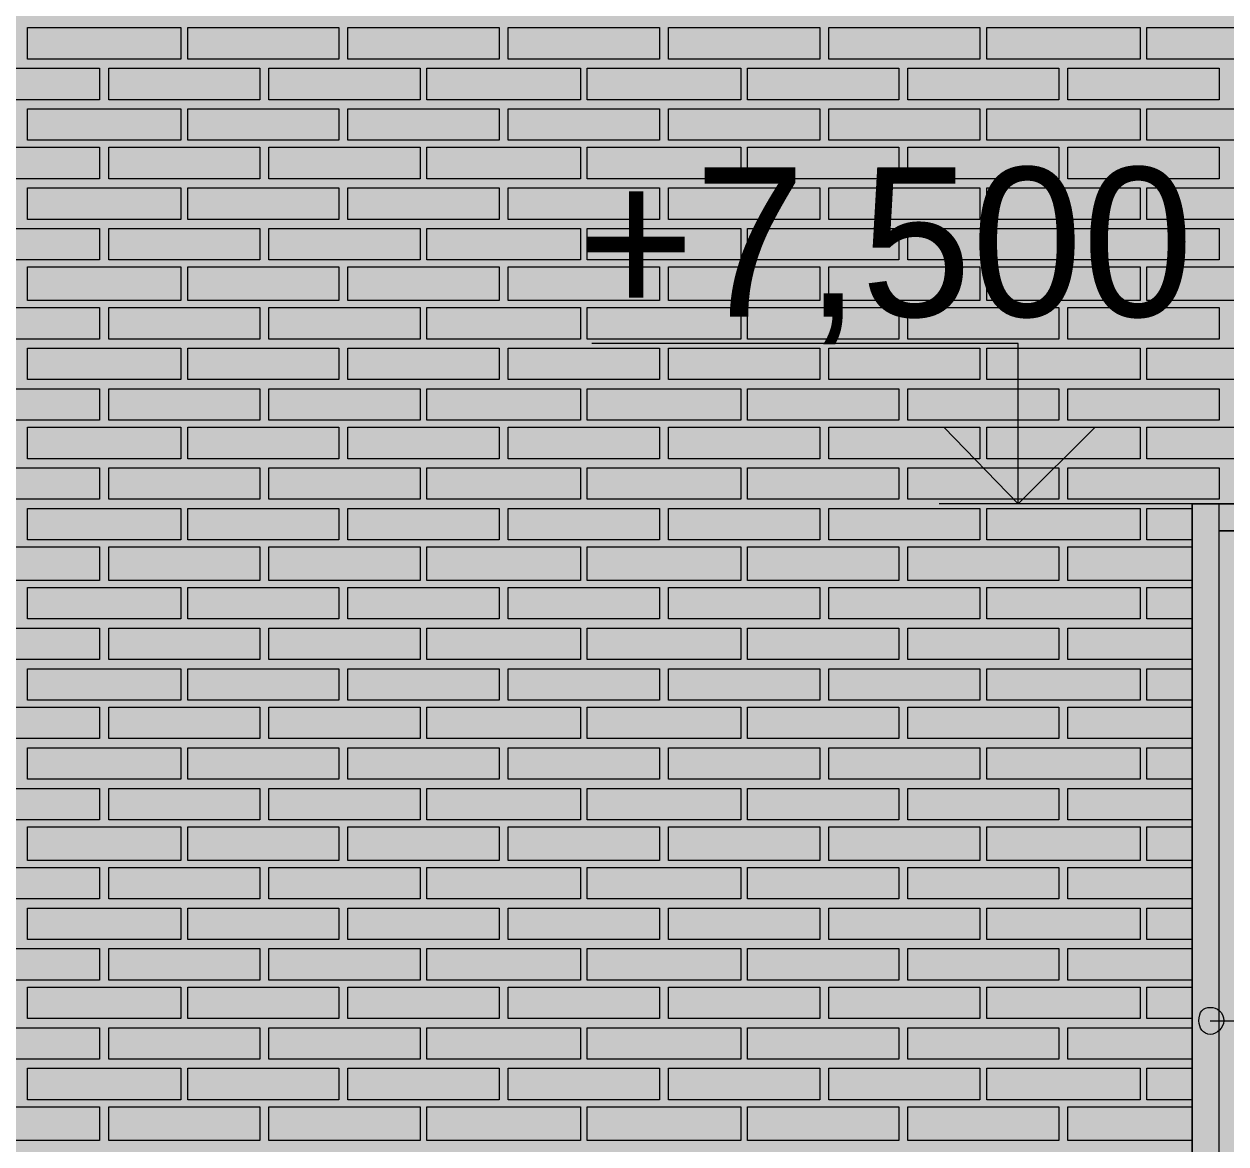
# Model space of a CAD drawing. Header units: millimetres. Extents: x -28928 to 100580, y -22867 to 36490.
# Drawn here: x -14968 to -12715, y 22590 to 24689 of the extents above; entities that cross this region are included whole.
import ezdxf

# ---------------------------------------------------------------- set-up
doc = ezdxf.new("R2010")
doc.units = ezdxf.units.MM
doc.layers.add('PDF _Геометрия', color=7, linetype='Continuous', true_color=0x8f8e8d)
doc.layers.add('PDF _Сплошная заливка', color=7, linetype='Continuous', true_color=0xffffff)
doc.layers.add('PDF _Текст', color=7, linetype='Continuous')

msp = doc.modelspace()

# ---------------------------------------------------------------- hatches: boundary and pattern name
at = {"layer": 'PDF _Сплошная заливка', "true_color": 0xdcd6cf, "transparency": 33554559}
msp.add_hatch(color=254, dxfattribs=at).paths.add_polyline_path([(-18676.63686926917, 16343.3513880535), (-18676.63686926917, 19592.5821572843), (-17276.25225388454, 19592.5821572843), (-17276.25225388454, 16343.3513880535), (19112.59389996202, 16343.3513880535), (19112.59389996202, 30089.12061882288), (-21853.9445615769, 30089.12061882288), (-21853.9445615769, 16343.3513880535), (-21375.86763849998, 16343.3513880535), (-21375.86763849998, 19592.5821572843), (-19277.40610003841, 19592.5821572843), (-19277.40610003841, 16343.3513880535)])

# ---------------------------------------------------------------- linework, layer by layer
at = {"layer": 'PDF _Геометрия', "lineweight": 9}
for points in [[(-14674.32917696144, 24682.19754189974), (-14674.32917696144, 24622.96677266898), (-14962.02148465376, 24622.96677266898), (-14962.02148465376, 24682.19754189974)], [(-14378.1753308076, 24682.19754189974), (-14378.1753308076, 24622.96677266898), (-14661.63686926913, 24622.96677266898), (-14661.63686926913, 24682.19754189974)], [(-14077.79071542297, 24682.19754189974), (-14077.79071542297, 24622.96677266898), (-14361.25225388451, 24622.96677266898), (-14361.25225388451, 24682.19754189974)], [(-13777.40610003835, 24682.19754189974), (-13777.40610003835, 24622.96677266898), (-14060.8676384999, 24622.96677266898), (-14060.8676384999, 24682.19754189974)], [(-13477.02148465374, 24682.19754189974), (-13477.02148465374, 24622.96677266898), (-13760.48302311528, 24622.96677266898), (-13760.48302311528, 24682.19754189974)], [(-13176.63686926912, 24682.19754189974), (-13176.63686926912, 24622.96677266898), (-13460.09840773065, 24622.96677266898), (-13460.09840773065, 24682.19754189974)], [(-12876.25225388449, 24682.19754189974), (-12876.25225388449, 24622.96677266898), (-13163.94456157681, 24622.96677266898), (-13163.94456157681, 24682.19754189974)], [(-12575.86763849988, 24682.19754189974), (-12575.86763849988, 24622.96677266898), (-12863.55994619218, 24622.96677266898), (-12863.55994619218, 24682.19754189974)], [(-14826.63686926913, 24546.81292651514), (-14970.48302311528, 24546.81292651514), (-15110.09840773067, 24546.81292651514), (-15110.09840773067, 24606.0436957459), (-14970.48302311528, 24606.0436957459), (-14826.63686926913, 24606.0436957459)], [(-14526.25225388451, 24546.81292651514), (-14670.09840773068, 24546.81292651514), (-14809.71379234606, 24546.81292651514), (-14809.71379234606, 24606.0436957459), (-14670.09840773068, 24606.0436957459), (-14526.25225388451, 24606.0436957459)], [(-14225.8676384999, 24546.81292651514), (-14369.71379234605, 24546.81292651514), (-14509.32917696144, 24546.81292651514), (-14509.32917696144, 24606.0436957459), (-14369.71379234605, 24606.0436957459), (-14225.8676384999, 24606.0436957459)], [(-13925.48302311528, 24546.81292651514), (-14069.32917696143, 24546.81292651514), (-14213.17533080759, 24546.81292651514), (-14213.17533080759, 24606.0436957459), (-14069.32917696143, 24606.0436957459), (-13925.48302311528, 24606.0436957459)], [(-13625.09840773065, 24546.81292651514), (-13768.94456157682, 24546.81292651514), (-13912.79071542297, 24546.81292651514), (-13912.79071542297, 24606.0436957459), (-13768.94456157682, 24606.0436957459), (-13625.09840773065, 24606.0436957459)], [(-13328.94456157681, 24546.81292651514), (-13468.5599461922, 24546.81292651514), (-13612.40610003834, 24546.81292651514), (-13612.40610003834, 24606.0436957459), (-13468.5599461922, 24606.0436957459), (-13328.94456157681, 24606.0436957459)], [(-13028.55994619218, 24546.81292651514), (-13168.17533080757, 24546.81292651514), (-13312.02148465374, 24546.81292651514), (-13312.02148465374, 24606.0436957459), (-13168.17533080757, 24606.0436957459), (-13028.55994619218, 24606.0436957459)], [(-12728.17533080758, 24546.81292651514), (-12867.79071542296, 24546.81292651514), (-13011.63686926911, 24546.81292651514), (-13011.63686926911, 24606.0436957459), (-12867.79071542296, 24606.0436957459), (-12728.17533080758, 24606.0436957459)], [(-14674.32917696144, 24529.88984959205), (-14674.32917696144, 24470.65908036129), (-14962.02148465376, 24470.65908036129), (-14962.02148465376, 24529.88984959205)], [(-14378.1753308076, 24529.88984959205), (-14378.1753308076, 24470.65908036129), (-14661.63686926913, 24470.65908036129), (-14661.63686926913, 24529.88984959205)], [(-14077.79071542297, 24529.88984959205), (-14077.79071542297, 24470.65908036129), (-14361.25225388451, 24470.65908036129), (-14361.25225388451, 24529.88984959205)], [(-13777.40610003835, 24529.88984959205), (-13777.40610003835, 24470.65908036129), (-14060.8676384999, 24470.65908036129), (-14060.8676384999, 24529.88984959205)], [(-13477.02148465374, 24529.88984959205), (-13477.02148465374, 24470.65908036129), (-13760.48302311528, 24470.65908036129), (-13760.48302311528, 24529.88984959205)], [(-13176.63686926912, 24529.88984959205), (-13176.63686926912, 24470.65908036129), (-13460.09840773065, 24470.65908036129), (-13460.09840773065, 24529.88984959205)], [(-12876.25225388449, 24529.88984959205), (-12876.25225388449, 24470.65908036129), (-13163.94456157681, 24470.65908036129), (-13163.94456157681, 24529.88984959205)], [(-12575.86763849988, 24529.88984959205), (-12575.86763849988, 24470.65908036129), (-12863.55994619218, 24470.65908036129), (-12863.55994619218, 24529.88984959205)], [(-14826.63686926913, 24398.73600343821), (-14970.48302311528, 24398.73600343821), (-15110.09840773067, 24398.73600343821), (-15110.09840773067, 24457.96677266898), (-14970.48302311528, 24457.96677266898), (-14826.63686926913, 24457.96677266898)], [(-14526.25225388451, 24398.73600343821), (-14670.09840773068, 24398.73600343821), (-14809.71379234606, 24398.73600343821), (-14809.71379234606, 24457.96677266898), (-14670.09840773068, 24457.96677266898), (-14526.25225388451, 24457.96677266898)], [(-14225.8676384999, 24398.73600343821), (-14369.71379234605, 24398.73600343821), (-14509.32917696144, 24398.73600343821), (-14509.32917696144, 24457.96677266898), (-14369.71379234605, 24457.96677266898), (-14225.8676384999, 24457.96677266898)], [(-13925.48302311528, 24398.73600343821), (-14069.32917696143, 24398.73600343821), (-14213.17533080759, 24398.73600343821), (-14213.17533080759, 24457.96677266898), (-14069.32917696143, 24457.96677266898), (-13925.48302311528, 24457.96677266898)], [(-13625.09840773065, 24398.73600343821), (-13768.94456157682, 24398.73600343821), (-13912.79071542297, 24398.73600343821), (-13912.79071542297, 24457.96677266898), (-13768.94456157682, 24457.96677266898), (-13625.09840773065, 24457.96677266898)], [(-13328.94456157681, 24398.73600343821), (-13468.5599461922, 24398.73600343821), (-13612.40610003834, 24398.73600343821), (-13612.40610003834, 24457.96677266898), (-13468.5599461922, 24457.96677266898), (-13328.94456157681, 24457.96677266898)], [(-13028.55994619218, 24398.73600343821), (-13168.17533080757, 24398.73600343821), (-13312.02148465374, 24398.73600343821), (-13312.02148465374, 24457.96677266898), (-13168.17533080757, 24457.96677266898), (-13028.55994619218, 24457.96677266898)], [(-12728.17533080758, 24398.73600343821), (-12867.79071542296, 24398.73600343821), (-13011.63686926911, 24398.73600343821), (-13011.63686926911, 24457.96677266898), (-12867.79071542296, 24457.96677266898), (-12728.17533080758, 24457.96677266898)], [(-14674.32917696144, 24381.81292651513), (-14674.32917696144, 24322.58215728436), (-14962.02148465376, 24322.58215728436), (-14962.02148465376, 24381.81292651513)], [(-14378.1753308076, 24381.81292651513), (-14378.1753308076, 24322.58215728436), (-14661.63686926913, 24322.58215728436), (-14661.63686926913, 24381.81292651513)], [(-14077.79071542297, 24381.81292651513), (-14077.79071542297, 24322.58215728436), (-14361.25225388451, 24322.58215728436), (-14361.25225388451, 24381.81292651513)], [(-13777.40610003835, 24381.81292651513), (-13777.40610003835, 24322.58215728436), (-14060.8676384999, 24322.58215728436), (-14060.8676384999, 24381.81292651513)], [(-13477.02148465374, 24381.81292651513), (-13477.02148465374, 24322.58215728436), (-13760.48302311528, 24322.58215728436), (-13760.48302311528, 24381.81292651513)], [(-13176.63686926912, 24381.81292651513), (-13176.63686926912, 24322.58215728436), (-13460.09840773065, 24322.58215728436), (-13460.09840773065, 24381.81292651513)], [(-12876.25225388449, 24381.81292651513), (-12876.25225388449, 24322.58215728436), (-13163.94456157681, 24322.58215728436), (-13163.94456157681, 24381.81292651513)], [(-12575.86763849988, 24381.81292651513), (-12575.86763849988, 24322.58215728436), (-12863.55994619218, 24322.58215728436), (-12863.55994619218, 24381.81292651513)], [(-14826.63686926913, 24246.42831113052), (-14970.48302311528, 24246.42831113052), (-15110.09840773067, 24246.42831113052), (-15110.09840773067, 24305.65908036129), (-14970.48302311528, 24305.65908036129), (-14826.63686926913, 24305.65908036129)], [(-14526.25225388451, 24246.42831113052), (-14670.09840773068, 24246.42831113052), (-14809.71379234606, 24246.42831113052), (-14809.71379234606, 24305.65908036129), (-14670.09840773068, 24305.65908036129), (-14526.25225388451, 24305.65908036129)], [(-14225.8676384999, 24246.42831113052), (-14369.71379234605, 24246.42831113052), (-14509.32917696144, 24246.42831113052), (-14509.32917696144, 24305.65908036129), (-14369.71379234605, 24305.65908036129), (-14225.8676384999, 24305.65908036129)], [(-13925.48302311528, 24246.42831113052), (-14069.32917696143, 24246.42831113052), (-14213.17533080759, 24246.42831113052), (-14213.17533080759, 24305.65908036129), (-14069.32917696143, 24305.65908036129), (-13925.48302311528, 24305.65908036129)], [(-13625.09840773065, 24246.42831113052), (-13768.94456157682, 24246.42831113052), (-13912.79071542297, 24246.42831113052), (-13912.79071542297, 24305.65908036129), (-13768.94456157682, 24305.65908036129), (-13625.09840773065, 24305.65908036129)], [(-13328.94456157681, 24246.42831113052), (-13468.5599461922, 24246.42831113052), (-13612.40610003834, 24246.42831113052), (-13612.40610003834, 24305.65908036129), (-13468.5599461922, 24305.65908036129), (-13328.94456157681, 24305.65908036129)], [(-13028.55994619218, 24246.42831113052), (-13168.17533080757, 24246.42831113052), (-13312.02148465374, 24246.42831113052), (-13312.02148465374, 24305.65908036129), (-13168.17533080757, 24305.65908036129), (-13028.55994619218, 24305.65908036129)], [(-12728.17533080758, 24246.42831113052), (-12867.79071542296, 24246.42831113052), (-13011.63686926911, 24246.42831113052), (-13011.63686926911, 24305.65908036129), (-12867.79071542296, 24305.65908036129), (-12728.17533080758, 24305.65908036129)], [(-14674.32917696144, 24233.7360034382), (-14674.32917696144, 24170.27446497666), (-14962.02148465376, 24170.27446497666), (-14962.02148465376, 24233.7360034382)], [(-14378.1753308076, 24233.7360034382), (-14378.1753308076, 24170.27446497666), (-14661.63686926913, 24170.27446497666), (-14661.63686926913, 24233.7360034382)], [(-14077.79071542297, 24233.7360034382), (-14077.79071542297, 24170.27446497666), (-14361.25225388451, 24170.27446497666), (-14361.25225388451, 24233.7360034382)], [(-13777.40610003835, 24233.7360034382), (-13777.40610003835, 24170.27446497666), (-14060.8676384999, 24170.27446497666), (-14060.8676384999, 24233.7360034382)], [(-13477.02148465374, 24233.7360034382), (-13477.02148465374, 24170.27446497666), (-13760.48302311528, 24170.27446497666), (-13760.48302311528, 24233.7360034382)], [(-13176.63686926912, 24233.7360034382), (-13176.63686926912, 24170.27446497666), (-13460.09840773065, 24170.27446497666), (-13460.09840773065, 24233.7360034382)], [(-12876.25225388449, 24233.7360034382), (-12876.25225388449, 24170.27446497666), (-13163.94456157681, 24170.27446497666), (-13163.94456157681, 24233.7360034382)], [(-12575.86763849988, 24233.7360034382), (-12575.86763849988, 24170.27446497666), (-12863.55994619218, 24170.27446497666), (-12863.55994619218, 24233.7360034382)], [(-14826.63686926913, 24098.35138805358), (-14970.48302311528, 24098.35138805358), (-15110.09840773067, 24098.35138805358), (-15110.09840773067, 24157.58215728436), (-14970.48302311528, 24157.58215728436), (-14826.63686926913, 24157.58215728436)], [(-14526.25225388451, 24098.35138805358), (-14670.09840773068, 24098.35138805358), (-14809.71379234606, 24098.35138805358), (-14809.71379234606, 24157.58215728436), (-14670.09840773068, 24157.58215728436), (-14526.25225388451, 24157.58215728436)], [(-14225.8676384999, 24098.35138805358), (-14369.71379234605, 24098.35138805358), (-14509.32917696144, 24098.35138805358), (-14509.32917696144, 24157.58215728436), (-14369.71379234605, 24157.58215728436), (-14225.8676384999, 24157.58215728436)], [(-13925.48302311528, 24098.35138805358), (-14069.32917696143, 24098.35138805358), (-14213.17533080759, 24098.35138805358), (-14213.17533080759, 24157.58215728436), (-14069.32917696143, 24157.58215728436), (-13925.48302311528, 24157.58215728436)], [(-13625.09840773065, 24098.35138805358), (-13768.94456157682, 24098.35138805358), (-13912.79071542297, 24098.35138805358), (-13912.79071542297, 24157.58215728436), (-13768.94456157682, 24157.58215728436), (-13625.09840773065, 24157.58215728436)], [(-13328.94456157681, 24098.35138805358), (-13468.5599461922, 24098.35138805358), (-13612.40610003834, 24098.35138805358), (-13612.40610003834, 24157.58215728436), (-13468.5599461922, 24157.58215728436), (-13328.94456157681, 24157.58215728436)], [(-13028.55994619218, 24098.35138805358), (-13168.17533080757, 24098.35138805358), (-13312.02148465374, 24098.35138805358), (-13312.02148465374, 24157.58215728436), (-13168.17533080757, 24157.58215728436), (-13028.55994619218, 24157.58215728436)], [(-12728.17533080758, 24098.35138805358), (-12867.79071542296, 24098.35138805358), (-13011.63686926911, 24098.35138805358), (-13011.63686926911, 24157.58215728436), (-12867.79071542296, 24157.58215728436), (-12728.17533080758, 24157.58215728436)], [(-14674.32917696144, 24081.42831113051), (-14674.32917696144, 24022.19754189974), (-14962.02148465376, 24022.19754189974), (-14962.02148465376, 24081.42831113051)], [(-14378.1753308076, 24081.42831113051), (-14378.1753308076, 24022.19754189974), (-14661.63686926913, 24022.19754189974), (-14661.63686926913, 24081.42831113051)], [(-14077.79071542297, 24081.42831113051), (-14077.79071542297, 24022.19754189974), (-14361.25225388451, 24022.19754189974), (-14361.25225388451, 24081.42831113051)], [(-13777.40610003835, 24081.42831113051), (-13777.40610003835, 24022.19754189974), (-14060.8676384999, 24022.19754189974), (-14060.8676384999, 24081.42831113051)], [(-13477.02148465374, 24081.42831113051), (-13477.02148465374, 24022.19754189974), (-13760.48302311528, 24022.19754189974), (-13760.48302311528, 24081.42831113051)], [(-13176.63686926912, 24081.42831113051), (-13176.63686926912, 24022.19754189974), (-13460.09840773065, 24022.19754189974), (-13460.09840773065, 24081.42831113051)], [(-12876.25225388449, 24081.42831113051), (-12876.25225388449, 24022.19754189974), (-13163.94456157681, 24022.19754189974), (-13163.94456157681, 24081.42831113051)], [(-12575.86763849988, 24081.42831113051), (-12575.86763849988, 24022.19754189974), (-12863.55994619218, 24022.19754189974), (-12863.55994619218, 24081.42831113051)], [(-14826.63686926913, 23946.04369574589), (-14970.48302311528, 23946.04369574589), (-15110.09840773067, 23946.04369574589), (-15110.09840773067, 24005.27446497666), (-14970.48302311528, 24005.27446497666), (-14826.63686926913, 24005.27446497666)], [(-14526.25225388451, 23946.04369574589), (-14670.09840773068, 23946.04369574589), (-14809.71379234606, 23946.04369574589), (-14809.71379234606, 24005.27446497666), (-14670.09840773068, 24005.27446497666), (-14526.25225388451, 24005.27446497666)], [(-14225.8676384999, 23946.04369574589), (-14369.71379234605, 23946.04369574589), (-14509.32917696144, 23946.04369574589), (-14509.32917696144, 24005.27446497666), (-14369.71379234605, 24005.27446497666), (-14225.8676384999, 24005.27446497666)], [(-13925.48302311528, 23946.04369574589), (-14069.32917696143, 23946.04369574589), (-14213.17533080759, 23946.04369574589), (-14213.17533080759, 24005.27446497666), (-14069.32917696143, 24005.27446497666), (-13925.48302311528, 24005.27446497666)], [(-13625.09840773065, 23946.04369574589), (-13768.94456157682, 23946.04369574589), (-13912.79071542297, 23946.04369574589), (-13912.79071542297, 24005.27446497666), (-13768.94456157682, 24005.27446497666), (-13625.09840773065, 24005.27446497666)], [(-13328.94456157681, 23946.04369574589), (-13468.5599461922, 23946.04369574589), (-13612.40610003834, 23946.04369574589), (-13612.40610003834, 24005.27446497666), (-13468.5599461922, 24005.27446497666), (-13328.94456157681, 24005.27446497666)], [(-13028.55994619218, 23946.04369574589), (-13168.17533080757, 23946.04369574589), (-13312.02148465374, 23946.04369574589), (-13312.02148465374, 24005.27446497666), (-13168.17533080757, 24005.27446497666), (-13028.55994619218, 24005.27446497666)], [(-12728.17533080758, 23946.04369574589), (-12867.79071542296, 23946.04369574589), (-13011.63686926911, 23946.04369574589), (-13011.63686926911, 24005.27446497666), (-12867.79071542296, 24005.27446497666), (-12728.17533080758, 24005.27446497666)], [(-14674.32917696144, 23933.35138805358), (-14674.32917696144, 23874.12061882282), (-14962.02148465376, 23874.12061882282), (-14962.02148465376, 23933.35138805358)], [(-14378.1753308076, 23933.35138805358), (-14378.1753308076, 23874.12061882282), (-14661.63686926913, 23874.12061882282), (-14661.63686926913, 23933.35138805358)], [(-14077.79071542297, 23933.35138805358), (-14077.79071542297, 23874.12061882282), (-14361.25225388451, 23874.12061882282), (-14361.25225388451, 23933.35138805358)], [(-13777.40610003835, 23933.35138805358), (-13777.40610003835, 23874.12061882282), (-14060.8676384999, 23874.12061882282), (-14060.8676384999, 23933.35138805358)], [(-13477.02148465374, 23933.35138805358), (-13477.02148465374, 23874.12061882282), (-13760.48302311528, 23874.12061882282), (-13760.48302311528, 23933.35138805358)], [(-13176.63686926912, 23933.35138805358), (-13176.63686926912, 23874.12061882282), (-13460.09840773065, 23874.12061882282), (-13460.09840773065, 23933.35138805358)], [(-12876.25225388449, 23933.35138805358), (-12876.25225388449, 23874.12061882282), (-13163.94456157681, 23874.12061882282), (-13163.94456157681, 23933.35138805358)], [(-12575.86763849988, 23933.35138805358), (-12575.86763849988, 23874.12061882282), (-12863.55994619218, 23874.12061882282), (-12863.55994619218, 23933.35138805358)], [(-14826.63686926913, 23797.96677266898), (-14970.48302311528, 23797.96677266898), (-15110.09840773067, 23797.96677266898), (-15110.09840773067, 23857.19754189974), (-14970.48302311528, 23857.19754189974), (-14826.63686926913, 23857.19754189974)], [(-14526.25225388451, 23797.96677266898), (-14670.09840773068, 23797.96677266898), (-14809.71379234606, 23797.96677266898), (-14809.71379234606, 23857.19754189974), (-14670.09840773068, 23857.19754189974), (-14526.25225388451, 23857.19754189974)], [(-14225.8676384999, 23797.96677266898), (-14369.71379234605, 23797.96677266898), (-14509.32917696144, 23797.96677266898), (-14509.32917696144, 23857.19754189974), (-14369.71379234605, 23857.19754189974), (-14225.8676384999, 23857.19754189974)], [(-13925.48302311528, 23797.96677266898), (-14069.32917696143, 23797.96677266898), (-14213.17533080759, 23797.96677266898), (-14213.17533080759, 23857.19754189974), (-14069.32917696143, 23857.19754189974), (-13925.48302311528, 23857.19754189974)], [(-13625.09840773065, 23797.96677266898), (-13768.94456157682, 23797.96677266898), (-13912.79071542297, 23797.96677266898), (-13912.79071542297, 23857.19754189974), (-13768.94456157682, 23857.19754189974), (-13625.09840773065, 23857.19754189974)], [(-13328.94456157681, 23797.96677266898), (-13468.5599461922, 23797.96677266898), (-13612.40610003834, 23797.96677266898), (-13612.40610003834, 23857.19754189974), (-13468.5599461922, 23857.19754189974), (-13328.94456157681, 23857.19754189974)], [(-13028.55994619218, 23797.96677266898), (-13168.17533080757, 23797.96677266898), (-13312.02148465374, 23797.96677266898), (-13312.02148465374, 23857.19754189974), (-13168.17533080757, 23857.19754189974), (-13028.55994619218, 23857.19754189974)], [(-12728.17533080758, 23797.96677266898), (-12867.79071542296, 23797.96677266898), (-13011.63686926911, 23797.96677266898), (-13011.63686926911, 23857.19754189974), (-12867.79071542296, 23857.19754189974), (-12728.17533080758, 23857.19754189974)], [(-14674.32917696144, 23781.04369574588), (-14674.32917696144, 23721.81292651513), (-14962.02148465376, 23721.81292651513), (-14962.02148465376, 23781.04369574588)], [(-14378.1753308076, 23781.04369574588), (-14378.1753308076, 23721.81292651513), (-14661.63686926913, 23721.81292651513), (-14661.63686926913, 23781.04369574588)], [(-14077.79071542297, 23781.04369574588), (-14077.79071542297, 23721.81292651513), (-14361.25225388451, 23721.81292651513), (-14361.25225388451, 23781.04369574588)], [(-13777.40610003835, 23781.04369574588), (-13777.40610003835, 23721.81292651513), (-14060.8676384999, 23721.81292651513), (-14060.8676384999, 23781.04369574588)], [(-13477.02148465374, 23781.04369574588), (-13477.02148465374, 23721.81292651513), (-13760.48302311528, 23721.81292651513), (-13760.48302311528, 23781.04369574588)], [(-13176.63686926912, 23781.04369574588), (-13176.63686926912, 23721.81292651513), (-13460.09840773065, 23721.81292651513), (-13460.09840773065, 23781.04369574588)], [(-12876.25225388449, 23781.04369574588), (-12876.25225388449, 23721.81292651513), (-13163.94456157681, 23721.81292651513), (-13163.94456157681, 23781.04369574588)], [(-14826.63686926913, 23645.65908036128), (-14970.48302311528, 23645.65908036128), (-15110.09840773067, 23645.65908036128), (-15110.09840773067, 23709.12061882282), (-14970.48302311528, 23709.12061882282), (-14826.63686926913, 23709.12061882282)], [(-14526.25225388451, 23645.65908036128), (-14670.09840773068, 23645.65908036128), (-14809.71379234606, 23645.65908036128), (-14809.71379234606, 23709.12061882282), (-14670.09840773068, 23709.12061882282), (-14526.25225388451, 23709.12061882282)], [(-14225.8676384999, 23645.65908036128), (-14369.71379234605, 23645.65908036128), (-14509.32917696144, 23645.65908036128), (-14509.32917696144, 23709.12061882282), (-14369.71379234605, 23709.12061882282), (-14225.8676384999, 23709.12061882282)], [(-13925.48302311528, 23645.65908036128), (-14069.32917696143, 23645.65908036128), (-14213.17533080759, 23645.65908036128), (-14213.17533080759, 23709.12061882282), (-14069.32917696143, 23709.12061882282), (-13925.48302311528, 23709.12061882282)], [(-13625.09840773065, 23645.65908036128), (-13768.94456157682, 23645.65908036128), (-13912.79071542297, 23645.65908036128), (-13912.79071542297, 23709.12061882282), (-13768.94456157682, 23709.12061882282), (-13625.09840773065, 23709.12061882282)], [(-13328.94456157681, 23645.65908036128), (-13468.5599461922, 23645.65908036128), (-13612.40610003834, 23645.65908036128), (-13612.40610003834, 23709.12061882282), (-13468.5599461922, 23709.12061882282), (-13328.94456157681, 23709.12061882282)], [(-13028.55994619218, 23645.65908036128), (-13168.17533080757, 23645.65908036128), (-13312.02148465374, 23645.65908036128), (-13312.02148465374, 23709.12061882282), (-13168.17533080757, 23709.12061882282), (-13028.55994619218, 23709.12061882282)], [(-14674.32917696144, 23632.96677266898), (-14674.32917696144, 23573.7360034382), (-14962.02148465376, 23573.7360034382), (-14962.02148465376, 23632.96677266898)], [(-14378.1753308076, 23632.96677266898), (-14378.1753308076, 23573.7360034382), (-14661.63686926913, 23573.7360034382), (-14661.63686926913, 23632.96677266898)], [(-14077.79071542297, 23632.96677266898), (-14077.79071542297, 23573.7360034382), (-14361.25225388451, 23573.7360034382), (-14361.25225388451, 23632.96677266898)], [(-13777.40610003835, 23632.96677266898), (-13777.40610003835, 23573.7360034382), (-14060.8676384999, 23573.7360034382), (-14060.8676384999, 23632.96677266898)], [(-13477.02148465374, 23632.96677266898), (-13477.02148465374, 23573.7360034382), (-13760.48302311528, 23573.7360034382), (-13760.48302311528, 23632.96677266898)], [(-13176.63686926912, 23632.96677266898), (-13176.63686926912, 23573.7360034382), (-13460.09840773065, 23573.7360034382), (-13460.09840773065, 23632.96677266898)], [(-12876.25225388449, 23632.96677266898), (-12876.25225388449, 23573.7360034382), (-13163.94456157681, 23573.7360034382), (-13163.94456157681, 23632.96677266898)], [(-14826.63686926913, 23497.58215728435), (-14970.48302311528, 23497.58215728435), (-15110.09840773067, 23497.58215728435), (-15110.09840773067, 23556.81292651513), (-14970.48302311528, 23556.81292651513), (-14826.63686926913, 23556.81292651513)], [(-14526.25225388451, 23497.58215728435), (-14670.09840773068, 23497.58215728435), (-14809.71379234606, 23497.58215728435), (-14809.71379234606, 23556.81292651513), (-14670.09840773068, 23556.81292651513), (-14526.25225388451, 23556.81292651513)], [(-14225.8676384999, 23497.58215728435), (-14369.71379234605, 23497.58215728435), (-14509.32917696144, 23497.58215728435), (-14509.32917696144, 23556.81292651513), (-14369.71379234605, 23556.81292651513), (-14225.8676384999, 23556.81292651513)], [(-13925.48302311528, 23497.58215728435), (-14069.32917696143, 23497.58215728435), (-14213.17533080759, 23497.58215728435), (-14213.17533080759, 23556.81292651513), (-14069.32917696143, 23556.81292651513), (-13925.48302311528, 23556.81292651513)], [(-13625.09840773065, 23497.58215728435), (-13768.94456157682, 23497.58215728435), (-13912.79071542297, 23497.58215728435), (-13912.79071542297, 23556.81292651513), (-13768.94456157682, 23556.81292651513), (-13625.09840773065, 23556.81292651513)], [(-13328.94456157681, 23497.58215728435), (-13468.5599461922, 23497.58215728435), (-13612.40610003834, 23497.58215728435), (-13612.40610003834, 23556.81292651513), (-13468.5599461922, 23556.81292651513), (-13328.94456157681, 23556.81292651513)], [(-13028.55994619218, 23497.58215728435), (-13168.17533080757, 23497.58215728435), (-13312.02148465374, 23497.58215728435), (-13312.02148465374, 23556.81292651513), (-13168.17533080757, 23556.81292651513), (-13028.55994619218, 23556.81292651513)], [(-14674.32917696144, 23480.65908036128), (-14674.32917696144, 23421.4283111305), (-14962.02148465376, 23421.4283111305), (-14962.02148465376, 23480.65908036128)], [(-14378.1753308076, 23480.65908036128), (-14378.1753308076, 23421.4283111305), (-14661.63686926913, 23421.4283111305), (-14661.63686926913, 23480.65908036128)], [(-14077.79071542297, 23480.65908036128), (-14077.79071542297, 23421.4283111305), (-14361.25225388451, 23421.4283111305), (-14361.25225388451, 23480.65908036128)], [(-13777.40610003835, 23480.65908036128), (-13777.40610003835, 23421.4283111305), (-14060.8676384999, 23421.4283111305), (-14060.8676384999, 23480.65908036128)], [(-13477.02148465374, 23480.65908036128), (-13477.02148465374, 23421.4283111305), (-13760.48302311528, 23421.4283111305), (-13760.48302311528, 23480.65908036128)], [(-13176.63686926912, 23480.65908036128), (-13176.63686926912, 23421.4283111305), (-13460.09840773065, 23421.4283111305), (-13460.09840773065, 23480.65908036128)], [(-12876.25225388449, 23480.65908036128), (-12876.25225388449, 23421.4283111305), (-13163.94456157681, 23421.4283111305), (-13163.94456157681, 23480.65908036128)], [(-14826.63686926913, 23349.50523420742), (-14970.48302311528, 23349.50523420742), (-15110.09840773067, 23349.50523420742), (-15110.09840773067, 23408.7360034382), (-14970.48302311528, 23408.7360034382), (-14826.63686926913, 23408.7360034382)], [(-14526.25225388451, 23349.50523420742), (-14670.09840773068, 23349.50523420742), (-14809.71379234606, 23349.50523420742), (-14809.71379234606, 23408.7360034382), (-14670.09840773068, 23408.7360034382), (-14526.25225388451, 23408.7360034382)], [(-14225.8676384999, 23349.50523420742), (-14369.71379234605, 23349.50523420742), (-14509.32917696144, 23349.50523420742), (-14509.32917696144, 23408.7360034382), (-14369.71379234605, 23408.7360034382), (-14225.8676384999, 23408.7360034382)], [(-13925.48302311528, 23349.50523420742), (-14069.32917696143, 23349.50523420742), (-14213.17533080759, 23349.50523420742), (-14213.17533080759, 23408.7360034382), (-14069.32917696143, 23408.7360034382), (-13925.48302311528, 23408.7360034382)], [(-13625.09840773065, 23349.50523420742), (-13768.94456157682, 23349.50523420742), (-13912.79071542297, 23349.50523420742), (-13912.79071542297, 23408.7360034382), (-13768.94456157682, 23408.7360034382), (-13625.09840773065, 23408.7360034382)], [(-13328.94456157681, 23349.50523420742), (-13468.5599461922, 23349.50523420742), (-13612.40610003834, 23349.50523420742), (-13612.40610003834, 23408.7360034382), (-13468.5599461922, 23408.7360034382), (-13328.94456157681, 23408.7360034382)], [(-13028.55994619218, 23349.50523420742), (-13168.17533080757, 23349.50523420742), (-13312.02148465374, 23349.50523420742), (-13312.02148465374, 23408.7360034382), (-13168.17533080757, 23408.7360034382), (-13028.55994619218, 23408.7360034382)], [(-14674.32917696144, 23332.58215728435), (-14674.32917696144, 23273.35138805357), (-14962.02148465376, 23273.35138805357), (-14962.02148465376, 23332.58215728435)], [(-14378.1753308076, 23332.58215728435), (-14378.1753308076, 23273.35138805357), (-14661.63686926913, 23273.35138805357), (-14661.63686926913, 23332.58215728435)], [(-14077.79071542297, 23332.58215728435), (-14077.79071542297, 23273.35138805357), (-14361.25225388451, 23273.35138805357), (-14361.25225388451, 23332.58215728435)], [(-13777.40610003835, 23332.58215728435), (-13777.40610003835, 23273.35138805357), (-14060.8676384999, 23273.35138805357), (-14060.8676384999, 23332.58215728435)], [(-13477.02148465374, 23332.58215728435), (-13477.02148465374, 23273.35138805357), (-13760.48302311528, 23273.35138805357), (-13760.48302311528, 23332.58215728435)], [(-13176.63686926912, 23332.58215728435), (-13176.63686926912, 23273.35138805357), (-13460.09840773065, 23273.35138805357), (-13460.09840773065, 23332.58215728435)], [(-12876.25225388449, 23332.58215728435), (-12876.25225388449, 23273.35138805357), (-13163.94456157681, 23273.35138805357), (-13163.94456157681, 23332.58215728435)], [(-14826.63686926913, 23197.19754189973), (-14970.48302311528, 23197.19754189973), (-15110.09840773067, 23197.19754189973), (-15110.09840773067, 23256.4283111305), (-14970.48302311528, 23256.4283111305), (-14826.63686926913, 23256.4283111305)], [(-14526.25225388451, 23197.19754189973), (-14670.09840773068, 23197.19754189973), (-14809.71379234606, 23197.19754189973), (-14809.71379234606, 23256.4283111305), (-14670.09840773068, 23256.4283111305), (-14526.25225388451, 23256.4283111305)], [(-14225.8676384999, 23197.19754189973), (-14369.71379234605, 23197.19754189973), (-14509.32917696144, 23197.19754189973), (-14509.32917696144, 23256.4283111305), (-14369.71379234605, 23256.4283111305), (-14225.8676384999, 23256.4283111305)], [(-13925.48302311528, 23197.19754189973), (-14069.32917696143, 23197.19754189973), (-14213.17533080759, 23197.19754189973), (-14213.17533080759, 23256.4283111305), (-14069.32917696143, 23256.4283111305), (-13925.48302311528, 23256.4283111305)], [(-13625.09840773065, 23197.19754189973), (-13768.94456157682, 23197.19754189973), (-13912.79071542297, 23197.19754189973), (-13912.79071542297, 23256.4283111305), (-13768.94456157682, 23256.4283111305), (-13625.09840773065, 23256.4283111305)], [(-13328.94456157681, 23197.19754189973), (-13468.5599461922, 23197.19754189973), (-13612.40610003834, 23197.19754189973), (-13612.40610003834, 23256.4283111305), (-13468.5599461922, 23256.4283111305), (-13328.94456157681, 23256.4283111305)], [(-13028.55994619218, 23197.19754189973), (-13168.17533080757, 23197.19754189973), (-13312.02148465374, 23197.19754189973), (-13312.02148465374, 23256.4283111305), (-13168.17533080757, 23256.4283111305), (-13028.55994619218, 23256.4283111305)], [(-14674.32917696144, 23184.50523420742), (-14674.32917696144, 23121.04369574588), (-14962.02148465376, 23121.04369574588), (-14962.02148465376, 23184.50523420742)], [(-14378.1753308076, 23184.50523420742), (-14378.1753308076, 23121.04369574588), (-14661.63686926913, 23121.04369574588), (-14661.63686926913, 23184.50523420742)], [(-14077.79071542297, 23184.50523420742), (-14077.79071542297, 23121.04369574588), (-14361.25225388451, 23121.04369574588), (-14361.25225388451, 23184.50523420742)], [(-13777.40610003835, 23184.50523420742), (-13777.40610003835, 23121.04369574588), (-14060.8676384999, 23121.04369574588), (-14060.8676384999, 23184.50523420742)], [(-13477.02148465374, 23184.50523420742), (-13477.02148465374, 23121.04369574588), (-13760.48302311528, 23121.04369574588), (-13760.48302311528, 23184.50523420742)], [(-13176.63686926912, 23184.50523420742), (-13176.63686926912, 23121.04369574588), (-13460.09840773065, 23121.04369574588), (-13460.09840773065, 23184.50523420742)], [(-12876.25225388449, 23184.50523420742), (-12876.25225388449, 23121.04369574588), (-13163.94456157681, 23121.04369574588), (-13163.94456157681, 23184.50523420742)], [(-14826.63686926913, 23049.12061882281), (-14970.48302311528, 23049.12061882281), (-15110.09840773067, 23049.12061882281), (-15110.09840773067, 23108.35138805357), (-14970.48302311528, 23108.35138805357), (-14826.63686926913, 23108.35138805357)], [(-14526.25225388451, 23049.12061882281), (-14670.09840773068, 23049.12061882281), (-14809.71379234606, 23049.12061882281), (-14809.71379234606, 23108.35138805357), (-14670.09840773068, 23108.35138805357), (-14526.25225388451, 23108.35138805357)], [(-14225.8676384999, 23049.12061882281), (-14369.71379234605, 23049.12061882281), (-14509.32917696144, 23049.12061882281), (-14509.32917696144, 23108.35138805357), (-14369.71379234605, 23108.35138805357), (-14225.8676384999, 23108.35138805357)], [(-13925.48302311528, 23049.12061882281), (-14069.32917696143, 23049.12061882281), (-14213.17533080759, 23049.12061882281), (-14213.17533080759, 23108.35138805357), (-14069.32917696143, 23108.35138805357), (-13925.48302311528, 23108.35138805357)], [(-13625.09840773065, 23049.12061882281), (-13768.94456157682, 23049.12061882281), (-13912.79071542297, 23049.12061882281), (-13912.79071542297, 23108.35138805357), (-13768.94456157682, 23108.35138805357), (-13625.09840773065, 23108.35138805357)], [(-13328.94456157681, 23049.12061882281), (-13468.5599461922, 23049.12061882281), (-13612.40610003834, 23049.12061882281), (-13612.40610003834, 23108.35138805357), (-13468.5599461922, 23108.35138805357), (-13328.94456157681, 23108.35138805357)], [(-13028.55994619218, 23049.12061882281), (-13168.17533080757, 23049.12061882281), (-13312.02148465374, 23049.12061882281), (-13312.02148465374, 23108.35138805357), (-13168.17533080757, 23108.35138805357), (-13028.55994619218, 23108.35138805357)], [(-14674.32917696144, 23032.19754189972), (-14674.32917696144, 22972.96677266897), (-14962.02148465376, 22972.96677266897), (-14962.02148465376, 23032.19754189972)], [(-14378.1753308076, 23032.19754189972), (-14378.1753308076, 22972.96677266897), (-14661.63686926913, 22972.96677266897), (-14661.63686926913, 23032.19754189972)], [(-14077.79071542297, 23032.19754189972), (-14077.79071542297, 22972.96677266897), (-14361.25225388451, 22972.96677266897), (-14361.25225388451, 23032.19754189972)], [(-13777.40610003835, 23032.19754189972), (-13777.40610003835, 22972.96677266897), (-14060.8676384999, 22972.96677266897), (-14060.8676384999, 23032.19754189972)], [(-13477.02148465374, 23032.19754189972), (-13477.02148465374, 22972.96677266897), (-13760.48302311528, 22972.96677266897), (-13760.48302311528, 23032.19754189972)], [(-13176.63686926912, 23032.19754189972), (-13176.63686926912, 22972.96677266897), (-13460.09840773065, 22972.96677266897), (-13460.09840773065, 23032.19754189972)], [(-12876.25225388449, 23032.19754189972), (-12876.25225388449, 22972.96677266897), (-13163.94456157681, 22972.96677266897), (-13163.94456157681, 23032.19754189972)], [(-14826.63686926913, 22896.81292651512), (-14970.48302311528, 22896.81292651512), (-15110.09840773067, 22896.81292651512), (-15110.09840773067, 22956.04369574588), (-14970.48302311528, 22956.04369574588), (-14826.63686926913, 22956.04369574588)], [(-14526.25225388451, 22896.81292651512), (-14670.09840773068, 22896.81292651512), (-14809.71379234606, 22896.81292651512), (-14809.71379234606, 22956.04369574588), (-14670.09840773068, 22956.04369574588), (-14526.25225388451, 22956.04369574588)], [(-14225.8676384999, 22896.81292651512), (-14369.71379234605, 22896.81292651512), (-14509.32917696144, 22896.81292651512), (-14509.32917696144, 22956.04369574588), (-14369.71379234605, 22956.04369574588), (-14225.8676384999, 22956.04369574588)], [(-13925.48302311528, 22896.81292651512), (-14069.32917696143, 22896.81292651512), (-14213.17533080759, 22896.81292651512), (-14213.17533080759, 22956.04369574588), (-14069.32917696143, 22956.04369574588), (-13925.48302311528, 22956.04369574588)], [(-13625.09840773065, 22896.81292651512), (-13768.94456157682, 22896.81292651512), (-13912.79071542297, 22896.81292651512), (-13912.79071542297, 22956.04369574588), (-13768.94456157682, 22956.04369574588), (-13625.09840773065, 22956.04369574588)], [(-13328.94456157681, 22896.81292651512), (-13468.5599461922, 22896.81292651512), (-13612.40610003834, 22896.81292651512), (-13612.40610003834, 22956.04369574588), (-13468.5599461922, 22956.04369574588), (-13328.94456157681, 22956.04369574588)], [(-13028.55994619218, 22896.81292651512), (-13168.17533080757, 22896.81292651512), (-13312.02148465374, 22896.81292651512), (-13312.02148465374, 22956.04369574588), (-13168.17533080757, 22956.04369574588), (-13028.55994619218, 22956.04369574588)], [(-14674.32917696144, 22884.12061882281), (-14674.32917696144, 22824.88984959203), (-14962.02148465376, 22824.88984959203), (-14962.02148465376, 22884.12061882281)], [(-14378.1753308076, 22884.12061882281), (-14378.1753308076, 22824.88984959203), (-14661.63686926913, 22824.88984959203), (-14661.63686926913, 22884.12061882281)], [(-14077.79071542297, 22884.12061882281), (-14077.79071542297, 22824.88984959203), (-14361.25225388451, 22824.88984959203), (-14361.25225388451, 22884.12061882281)], [(-13777.40610003835, 22884.12061882281), (-13777.40610003835, 22824.88984959203), (-14060.8676384999, 22824.88984959203), (-14060.8676384999, 22884.12061882281)], [(-13477.02148465374, 22884.12061882281), (-13477.02148465374, 22824.88984959203), (-13760.48302311528, 22824.88984959203), (-13760.48302311528, 22884.12061882281)], [(-13176.63686926912, 22884.12061882281), (-13176.63686926912, 22824.88984959203), (-13460.09840773065, 22824.88984959203), (-13460.09840773065, 22884.12061882281)], [(-12876.25225388449, 22884.12061882281), (-12876.25225388449, 22824.88984959203), (-13163.94456157681, 22824.88984959203), (-13163.94456157681, 22884.12061882281)], [(-14826.63686926913, 22748.73600343819), (-14970.48302311528, 22748.73600343819), (-15110.09840773067, 22748.73600343819), (-15110.09840773067, 22807.96677266896), (-14970.48302311528, 22807.96677266896), (-14826.63686926913, 22807.96677266896)], [(-14526.25225388451, 22748.73600343819), (-14670.09840773068, 22748.73600343819), (-14809.71379234606, 22748.73600343819), (-14809.71379234606, 22807.96677266896), (-14670.09840773068, 22807.96677266896), (-14526.25225388451, 22807.96677266896)], [(-14225.8676384999, 22748.73600343819), (-14369.71379234605, 22748.73600343819), (-14509.32917696144, 22748.73600343819), (-14509.32917696144, 22807.96677266896), (-14369.71379234605, 22807.96677266896), (-14225.8676384999, 22807.96677266896)], [(-13925.48302311528, 22748.73600343819), (-14069.32917696143, 22748.73600343819), (-14213.17533080759, 22748.73600343819), (-14213.17533080759, 22807.96677266896), (-14069.32917696143, 22807.96677266896), (-13925.48302311528, 22807.96677266896)], [(-13625.09840773065, 22748.73600343819), (-13768.94456157682, 22748.73600343819), (-13912.79071542297, 22748.73600343819), (-13912.79071542297, 22807.96677266896), (-13768.94456157682, 22807.96677266896), (-13625.09840773065, 22807.96677266896)], [(-13328.94456157681, 22748.73600343819), (-13468.5599461922, 22748.73600343819), (-13612.40610003834, 22748.73600343819), (-13612.40610003834, 22807.96677266896), (-13468.5599461922, 22807.96677266896), (-13328.94456157681, 22807.96677266896)], [(-13028.55994619218, 22748.73600343819), (-13168.17533080757, 22748.73600343819), (-13312.02148465374, 22748.73600343819), (-13312.02148465374, 22807.96677266896), (-13168.17533080757, 22807.96677266896), (-13028.55994619218, 22807.96677266896)], [(-14674.32917696144, 22731.81292651512), (-14674.32917696144, 22672.58215728434), (-14962.02148465376, 22672.58215728434), (-14962.02148465376, 22731.81292651512)], [(-14378.1753308076, 22731.81292651512), (-14378.1753308076, 22672.58215728434), (-14661.63686926913, 22672.58215728434), (-14661.63686926913, 22731.81292651512)], [(-14077.79071542297, 22731.81292651512), (-14077.79071542297, 22672.58215728434), (-14361.25225388451, 22672.58215728434), (-14361.25225388451, 22731.81292651512)], [(-13777.40610003835, 22731.81292651512), (-13777.40610003835, 22672.58215728434), (-14060.8676384999, 22672.58215728434), (-14060.8676384999, 22731.81292651512)], [(-13477.02148465374, 22731.81292651512), (-13477.02148465374, 22672.58215728434), (-13760.48302311528, 22672.58215728434), (-13760.48302311528, 22731.81292651512)], [(-13176.63686926912, 22731.81292651512), (-13176.63686926912, 22672.58215728434), (-13460.09840773065, 22672.58215728434), (-13460.09840773065, 22731.81292651512)], [(-12876.25225388449, 22731.81292651512), (-12876.25225388449, 22672.58215728434), (-13163.94456157681, 22672.58215728434), (-13163.94456157681, 22731.81292651512)], [(-14826.63686926913, 22596.42831113049), (-14970.48302311528, 22596.42831113049), (-15110.09840773067, 22596.42831113049), (-15110.09840773067, 22659.88984959203), (-14970.48302311528, 22659.88984959203), (-14826.63686926913, 22659.88984959203)], [(-14526.25225388451, 22596.42831113049), (-14670.09840773068, 22596.42831113049), (-14809.71379234606, 22596.42831113049), (-14809.71379234606, 22659.88984959203), (-14670.09840773068, 22659.88984959203), (-14526.25225388451, 22659.88984959203)], [(-14225.8676384999, 22596.42831113049), (-14369.71379234605, 22596.42831113049), (-14509.32917696144, 22596.42831113049), (-14509.32917696144, 22659.88984959203), (-14369.71379234605, 22659.88984959203), (-14225.8676384999, 22659.88984959203)], [(-13925.48302311528, 22596.42831113049), (-14069.32917696143, 22596.42831113049), (-14213.17533080759, 22596.42831113049), (-14213.17533080759, 22659.88984959203), (-14069.32917696143, 22659.88984959203), (-13925.48302311528, 22659.88984959203)], [(-13625.09840773065, 22596.42831113049), (-13768.94456157682, 22596.42831113049), (-13912.79071542297, 22596.42831113049), (-13912.79071542297, 22659.88984959203), (-13768.94456157682, 22659.88984959203), (-13625.09840773065, 22659.88984959203)], [(-13328.94456157681, 22596.42831113049), (-13468.5599461922, 22596.42831113049), (-13612.40610003834, 22596.42831113049), (-13612.40610003834, 22659.88984959203), (-13468.5599461922, 22659.88984959203), (-13328.94456157681, 22659.88984959203)], [(-13028.55994619218, 22596.42831113049), (-13168.17533080757, 22596.42831113049), (-13312.02148465374, 22596.42831113049), (-13312.02148465374, 22659.88984959203), (-13168.17533080757, 22659.88984959203), (-13028.55994619218, 22659.88984959203)]]:
    msp.add_lwpolyline(points, close=True, dxfattribs=at)
at = {"layer": 'PDF _Геометрия', "color": 7, "lineweight": 9}
for points in [[(-12465.86763849988, 23789.50523420743), (-12905.86763849989, 23789.50523420743), (-13104.71379234603, 23789.50523420743), (-13104.71379234603, 24089.88984959205), (-13904.32917696142, 24089.88984959205)], [(-12952.40610003834, 23789.50523420743), (-13252.79071542296, 23789.50523420743)], [(-12681.63686926911, 21141.04369574586), (-12728.17533080758, 21141.04369574586), (-12728.17533080758, 22439.88984959204), (-12728.17533080758, 23713.35138805359), (-12728.17533080758, 23789.50523420743), (-12778.94456157681, 23789.50523420743), (-12778.94456157681, 23713.35138805359), (-12778.94456157681, 22439.88984959204), (-12778.94456157681, 21166.42831113047), (-12778.94456157681, 21090.27446497663), (-12778.94456157681, 23789.50523420743), (-11780.48302311525, 23789.50523420743)], [(-12728.17533080758, 21102.96677266893), (-12728.17533080758, 21166.42831113047), (-12728.17533080758, 22439.88984959204), (-12728.17533080758, 23738.7360034382), (-12681.63686926911, 23738.7360034382)], [(-12745.09840773065, 22820.65908036127), (-11674.71379234603, 22820.65908036127)]]:
    msp.add_lwpolyline(points, dxfattribs=at)
at = {"layer": 'PDF _Геометрия', "color": 7, "lineweight": 18}
msp.add_lwpolyline([(-12960.86763849988, 23933.35138805358), (-13104.71379234603, 23789.50523420743), (-13244.32917696142, 23933.35138805358)], dxfattribs=at)
at = {"layer": 'PDF _Геометрия', "lineweight": 9}
for points in [[(-12778.94456157681, 23721.81292651513), (-12863.55994619218, 23721.81292651513), (-12863.55994619218, 23781.04369574588), (-12778.94456157681, 23781.04369574588)], [(-12778.94456157681, 23645.65908036128), (-12867.79071542296, 23645.65908036128), (-13011.63686926911, 23645.65908036128), (-13011.63686926911, 23709.12061882282), (-12867.79071542296, 23709.12061882282), (-12778.94456157681, 23709.12061882282)], [(-12778.94456157681, 23573.7360034382), (-12863.55994619218, 23573.7360034382), (-12863.55994619218, 23632.96677266898), (-12778.94456157681, 23632.96677266898)], [(-12778.94456157681, 23497.58215728435), (-12867.79071542296, 23497.58215728435), (-13011.63686926911, 23497.58215728435), (-13011.63686926911, 23556.81292651513), (-12867.79071542296, 23556.81292651513), (-12778.94456157681, 23556.81292651513)], [(-12778.94456157681, 23421.4283111305), (-12863.55994619218, 23421.4283111305), (-12863.55994619218, 23480.65908036128), (-12778.94456157681, 23480.65908036128)], [(-12778.94456157681, 23349.50523420742), (-12867.79071542296, 23349.50523420742), (-13011.63686926911, 23349.50523420742), (-13011.63686926911, 23408.7360034382), (-12867.79071542296, 23408.7360034382), (-12778.94456157681, 23408.7360034382)], [(-12778.94456157681, 23273.35138805357), (-12863.55994619218, 23273.35138805357), (-12863.55994619218, 23332.58215728435), (-12778.94456157681, 23332.58215728435)], [(-12778.94456157681, 23197.19754189973), (-12867.79071542296, 23197.19754189973), (-13011.63686926911, 23197.19754189973), (-13011.63686926911, 23256.4283111305), (-12867.79071542296, 23256.4283111305), (-12778.94456157681, 23256.4283111305)], [(-12778.94456157681, 23121.04369574588), (-12863.55994619218, 23121.04369574588), (-12863.55994619218, 23184.50523420742), (-12778.94456157681, 23184.50523420742)], [(-12778.94456157681, 23049.12061882281), (-12867.79071542296, 23049.12061882281), (-13011.63686926911, 23049.12061882281), (-13011.63686926911, 23108.35138805357), (-12867.79071542296, 23108.35138805357), (-12778.94456157681, 23108.35138805357)], [(-12778.94456157681, 22972.96677266897), (-12863.55994619218, 22972.96677266897), (-12863.55994619218, 23032.19754189972), (-12778.94456157681, 23032.19754189972)], [(-12778.94456157681, 22896.81292651512), (-12867.79071542296, 22896.81292651512), (-13011.63686926911, 22896.81292651512), (-13011.63686926911, 22956.04369574588), (-12867.79071542296, 22956.04369574588), (-12778.94456157681, 22956.04369574588)], [(-12778.94456157681, 22824.88984959203), (-12863.55994619218, 22824.88984959203), (-12863.55994619218, 22884.12061882281), (-12778.94456157681, 22884.12061882281)], [(-12778.94456157681, 22748.73600343819), (-12867.79071542296, 22748.73600343819), (-13011.63686926911, 22748.73600343819), (-13011.63686926911, 22807.96677266896), (-12867.79071542296, 22807.96677266896), (-12778.94456157681, 22807.96677266896)], [(-12778.94456157681, 22672.58215728434), (-12863.55994619218, 22672.58215728434), (-12863.55994619218, 22731.81292651512), (-12778.94456157681, 22731.81292651512)], [(-12778.94456157681, 22596.42831113049), (-12867.79071542296, 22596.42831113049), (-13011.63686926911, 22596.42831113049), (-13011.63686926911, 22659.88984959203), (-12867.79071542296, 22659.88984959203), (-12778.94456157681, 22659.88984959203)]]:
    msp.add_lwpolyline(points, dxfattribs=at)
at = {"layer": 'PDF _Геометрия', "color": 7, "lineweight": 9}
msp.add_lwpolyline([(-11856.6368692691, 23738.7360034382), (-12707.02148465373, 23738.7360034382), (-12728.17533080758, 23738.7360034382), (-12728.17533080758, 23789.50523420743), (-12707.02148465373, 23789.50523420743), (-11856.6368692691, 23789.50523420743), (-11831.25225388449, 23789.50523420743), (-11831.25225388449, 23738.7360034382)], close=True, dxfattribs=at)
for points in [[(-12766.2522538845, 22820.65908036127), (-12766.2522538845, 22837.58215728435), (-12757.79071542296, 22846.04369574589), (-12745.09840773065, 22846.04369574589)], [(-12766.2522538845, 22820.65908036127), (-12766.2522538845, 22837.58215728435), (-12757.79071542296, 22846.04369574589), (-12745.09840773065, 22846.04369574589)], [(-12745.09840773065, 22846.04369574589), (-12732.40610003834, 22846.04369574589), (-12719.71379234603, 22837.58215728435), (-12719.71379234603, 22820.65908036127)], [(-12745.09840773065, 22846.04369574589), (-12732.40610003834, 22846.04369574589), (-12719.71379234603, 22837.58215728435), (-12719.71379234603, 22820.65908036127)], [(-12745.09840773065, 22795.27446497666), (-12757.79071542296, 22795.27446497666), (-12766.2522538845, 22807.96677266896), (-12766.2522538845, 22820.65908036127)], [(-12745.09840773065, 22795.27446497666), (-12757.79071542296, 22795.27446497666), (-12766.2522538845, 22807.96677266896), (-12766.2522538845, 22820.65908036127)], [(-12719.71379234603, 22820.65908036127), (-12719.71379234603, 22807.96677266896), (-12732.40610003834, 22795.27446497666), (-12745.09840773065, 22795.27446497666)], [(-12719.71379234603, 22820.65908036127), (-12719.71379234603, 22807.96677266896), (-12732.40610003834, 22795.27446497666), (-12745.09840773065, 22795.27446497666)]]:
    msp.add_open_spline(points, degree=3, dxfattribs=at)

# ---------------------------------------------------------------- texts
at = {"layer": 'PDF _Текст', "insert": (-13930.04651925422, 24254.14639189263), "char_height": 279.4410539984357, "attachment_point": 4, "style": ''}
msp.add_mtext('+7,500', dxfattribs=at)

doc.saveas('drawing.dxf')
